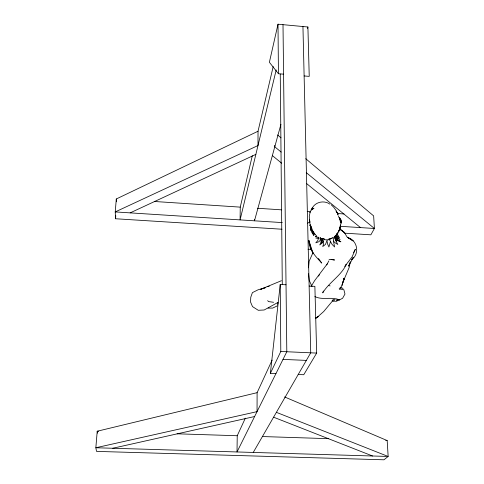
<?xml version="1.0" encoding="UTF-8"?>
<svg xmlns="http://www.w3.org/2000/svg" width="484" height="484" viewBox="0 0 484 484"><rect width="100%" height="100%" fill="white"/><g stroke="black" fill="none" stroke-linecap="round" stroke-linejoin="round"><path stroke-width="0.73" d="M272.141 360.09L257.113 392.663L257.046 411.648L95.85 447.754L96.522 451.39L383.951 459.8L388.15 456.46L387.188 440.561L284.586 396.94M273.194 66.544L258.032 131.243L257.984 145.557L115.234 211.919L115.531 218.75L281.99 229.228M254.487 219.319L254.481 220.819L280.926 124.37M245.346 418.158L237.233 435.739L237.015 451.959L286.806 351.741L283.007 24.666M252.309 155.679L240.252 207.128L240.088 219.899L276.183 69.98M258.032 131.243L116.299 198.972L115.234 211.919L282.305 222.598M115.531 218.75L115.779 215.743M340.179 227.056L340.349 225.066M308.55 267.785L309.173 261.136L312.96 252.751M275.953 373.581L270.368 373.352L280.23 284.465L286.026 284.78M321.279 239.907L320.892 242.423L319.785 244.946L322.253 242.956L323.596 240.869M339.139 230.384L340.452 226.161L338.685 232.157M277.665 304.369L277.949 302.917M340.494 222.338L340.778 220.928L338.431 216.287M304.115 75.94L309.234 76.381L307.903 26.989L278.01 24.2L269.388 62.291L278.433 73.731L283.582 74.179M330.403 241.746L328.908 246.979L327.553 243.918L327.214 241.583M307.503 28.441L307.903 26.989M344.027 278.264L342.067 285.179L339.671 289.214M327.196 240.106L325.49 244.378L322.749 246.556L323.645 243.652L323.36 241.322L321.866 238.406L324.697 239.235L321.545 238.346L322.332 240.784L321.679 243.325L321.261 240.421L320.033 238.092M344.136 278.215L342.067 285.179L344.148 278.451L343.616 280.587L349.133 267.549L350.301 261.681L348.613 266.17L353.26 257.349M339.508 229.289L340.452 226.161M340.421 225.338L341.401 222.271L340.736 219.899L339.23 217.383L340.573 222.416M311.823 209.197C314.34 202.058 323.971 199.807 329.913 204.151M323.348 291.017L322.719 292.887C329.09 282.269 341.014 275.88 346.278 264.452L345.413 265.51M310.129 211.992L309.264 216.596L309.905 222.507M270.368 373.352L280.799 351.475L280.23 284.465M336.9 233.742L336.247 235.073L336.447 237.529L337.542 239.683L340.821 241.806L337.003 240.457L335.696 238.715L335.091 236.821L337.39 233.385M309.875 212.621L311.103 210.225L313.941 208.277L312.138 209.155M312.301 208.465L312.525 208.035M336.489 235.714L337.971 232.883L337.124 233.839M326.706 264.948L328.878 260.87M353.586 252.521L355.329 249.302L352.104 256.901L344.699 266.478M311.127 209.905L312.283 207.775M336.18 235.563L336.888 234.28L334.462 237.517L336.525 241.613L335.103 236.688L336.797 234.202M339.012 230.432L340.077 228.508L337.644 232.955M253.247 452.443L310.722 352.818L302.942 26.523M311.097 286.492L314.63 280.629L327.656 263.363M309.125 286.044L314.878 286.359L316.669 353.084L303.746 374.737L298.204 374.507M333.228 300.631L333.657 299.953M334.196 300.51L334.625 299.844M318.49 276.104L319.664 274.343M352.739 257.93L351.505 259.769C359.993 253.991 357.549 240.239 347.79 237.577L353.145 240.923L347.058 236.972L344.378 232.508L339.574 228.853M310.649 224.667L309.911 225.611L310.577 225.683M332.81 300.606L323.687 311.551L316.379 318.036M335.297 235.817L333.44 237.928L333.5 241.407L334.595 246.973L332.042 244.359L329.404 239.532L332.665 237.753L328.128 239.882L323.99 239.713M307.776 223.166L309.875 221.708M340.875 223.015L341.359 222.713L341.087 220.093L339.423 217.407M277.973 302.427L264.191 309.99L258.281 310.292L252.503 306.608L250.518 301.937L250.779 297.212L252.412 292.62L258.087 289.801L265.752 287.563L260.725 289.293L281.41 280.708M314.842 296.529C322.574 300.546 331.498 296.317 339.302 299.965L342.605 298.271L344.965 294.03L343.858 289.698L339.169 288.887M317.099 236.609L315.483 236.355L316.566 235.805M277.38 305.827L272.68 308.078L268.069 308.096M130.16 212.875L255.861 154.384M315.483 236.355L316.457 235.92M335.37 301.417L336.174 301.108M336.489 301.127L337.796 300.655M328.696 239.048L330.681 238.4M334.541 299.874L335.049 299.717M336.543 300.727L339.181 300.001M257.113 392.663L97.211 431.232L95.85 447.754L388.15 456.46L276.382 412.338M267.21 286.655L269.31 286.153M112.76 448.263L254.62 416.53M318.248 237.499L315.725 237.995L318.345 238.6M339.974 287.786L340.996 287.756M332.871 299.39L333.494 299.408M98.669 431.28L97.211 431.232L97.532 433.174M177.108 433.803L237.233 435.739M262.382 436.544L328.739 438.679M385.718 440.513L387.188 440.561M308.048 249.224L311.714 249.375M283.007 359.388L306.342 360.405M280.799 351.475L316.669 353.084M340.21 226.3L374.404 228.484L373.642 215.906L305.749 158.704M344.505 233.161L370.865 234.819L374.404 228.484L306.233 172.607M154.45 201.483L240.252 207.128M257.555 208.265L281.621 209.85M307.201 211.532L310.208 211.732M337.287 213.511L344.051 213.958M329.059 259.448L331.135 259.654M332.514 259.787L334.589 259.993L331.098 259.376M334.492 301.653L333.391 301.52M273.599 302.282L268.59 301.599L267.64 300.649M328.721 285.512L330.082 285.935M336.822 299.106L339.302 299.965M273.581 417.19L372.559 455.995M342.206 288.004L343.011 288.476M340.821 241.806L337.717 239.882L336.283 237.777M332.121 300.673L332.732 301.072M320.22 237.874L321.219 238.6L320.112 237.662L320.257 240.239L318.896 241.722L315.792 242.811L317.728 240.621L318.508 238.406L318.297 237.13M339.593 228.902L344.378 232.508L339.617 228.926M272.359 155.6L281.7 163.229M306.802 183.732L360.513 227.601M281.18 152.073L274.767 146.815L274.761 145.315M336.604 235.496L339.514 237.886L337.094 233.784M277.556 134.951L281.01 137.861M315.399 234.897L313.027 232.713L311.357 229.319L310.831 226.034M331.316 204.883L333.694 207.194L336.41 210.97M333.434 241.068L334.989 242.696L337.826 244.468L335.406 239.979L334.746 236.591M318.436 258.396L321.715 263.078C315.786 256.484 308.901 250.016 308.81 240.385L313.087 253.507L310.958 248.244L308.81 240.385M315.223 234.516L312.743 230.85L310.867 226.016C309.808 229.495 311.811 232.871 313.904 235.52L312.234 231.001M336.15 236.343L337.487 238.406L340.155 239.659L337.899 237.632L336.283 234.794M341.377 287.575L341.885 288.361M312.743 231.177L313.39 232.381M312.041 286.528L309.216 280.387L308.562 273.702M309.482 219.294L310.069 225.248L311.49 228.69M310.069 225.248L311.575 229.168M336.102 211.109L336.465 212.409M338.171 215.313L337.953 213.964L336.38 211.508L337.62 212.845L337.771 214.733M310.71 229.12L310.897 230.39M116.299 198.972L116.408 201.767M280.26 74.1L282.287 284.671M278.01 24.2L278.433 73.731M318.726 316.354L315.61 318.145L318.726 316.354"/></g></svg>
